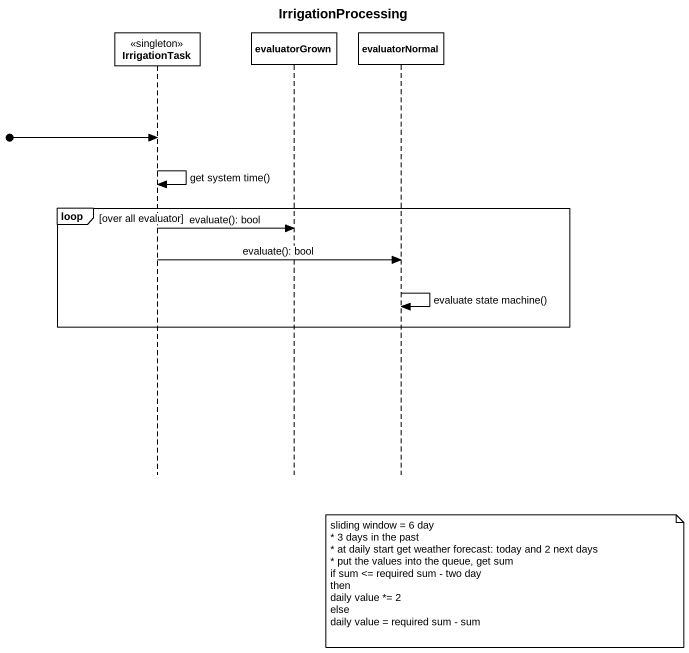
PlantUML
@startuml
title IrrigationProcessing
hide footbox
participant IrrigationTask <<singleton>>
participant evaluatorGrown
participant evaluatorNormal

[o-> IrrigationTask
IrrigationTask -> IrrigationTask : get system time()
loop over all evaluator
  IrrigationTask -> evaluatorGrown : evaluate(): bool
  IrrigationTask -> evaluatorNormal : evaluate(): bool
  evaluatorNormal -> evaluatorNormal : evaluate state machine()
end
note over evaluatorNormal
  sliding window = 6 day
  * 3 days in the past
  * at daily start get weather forecast: today and 2 next days
  * put the values into the queue, get sum
  if sum <= required sum - two day
  then
  daily value *= 2
  else
  daily value = required sum - sum
end note
@enduml
